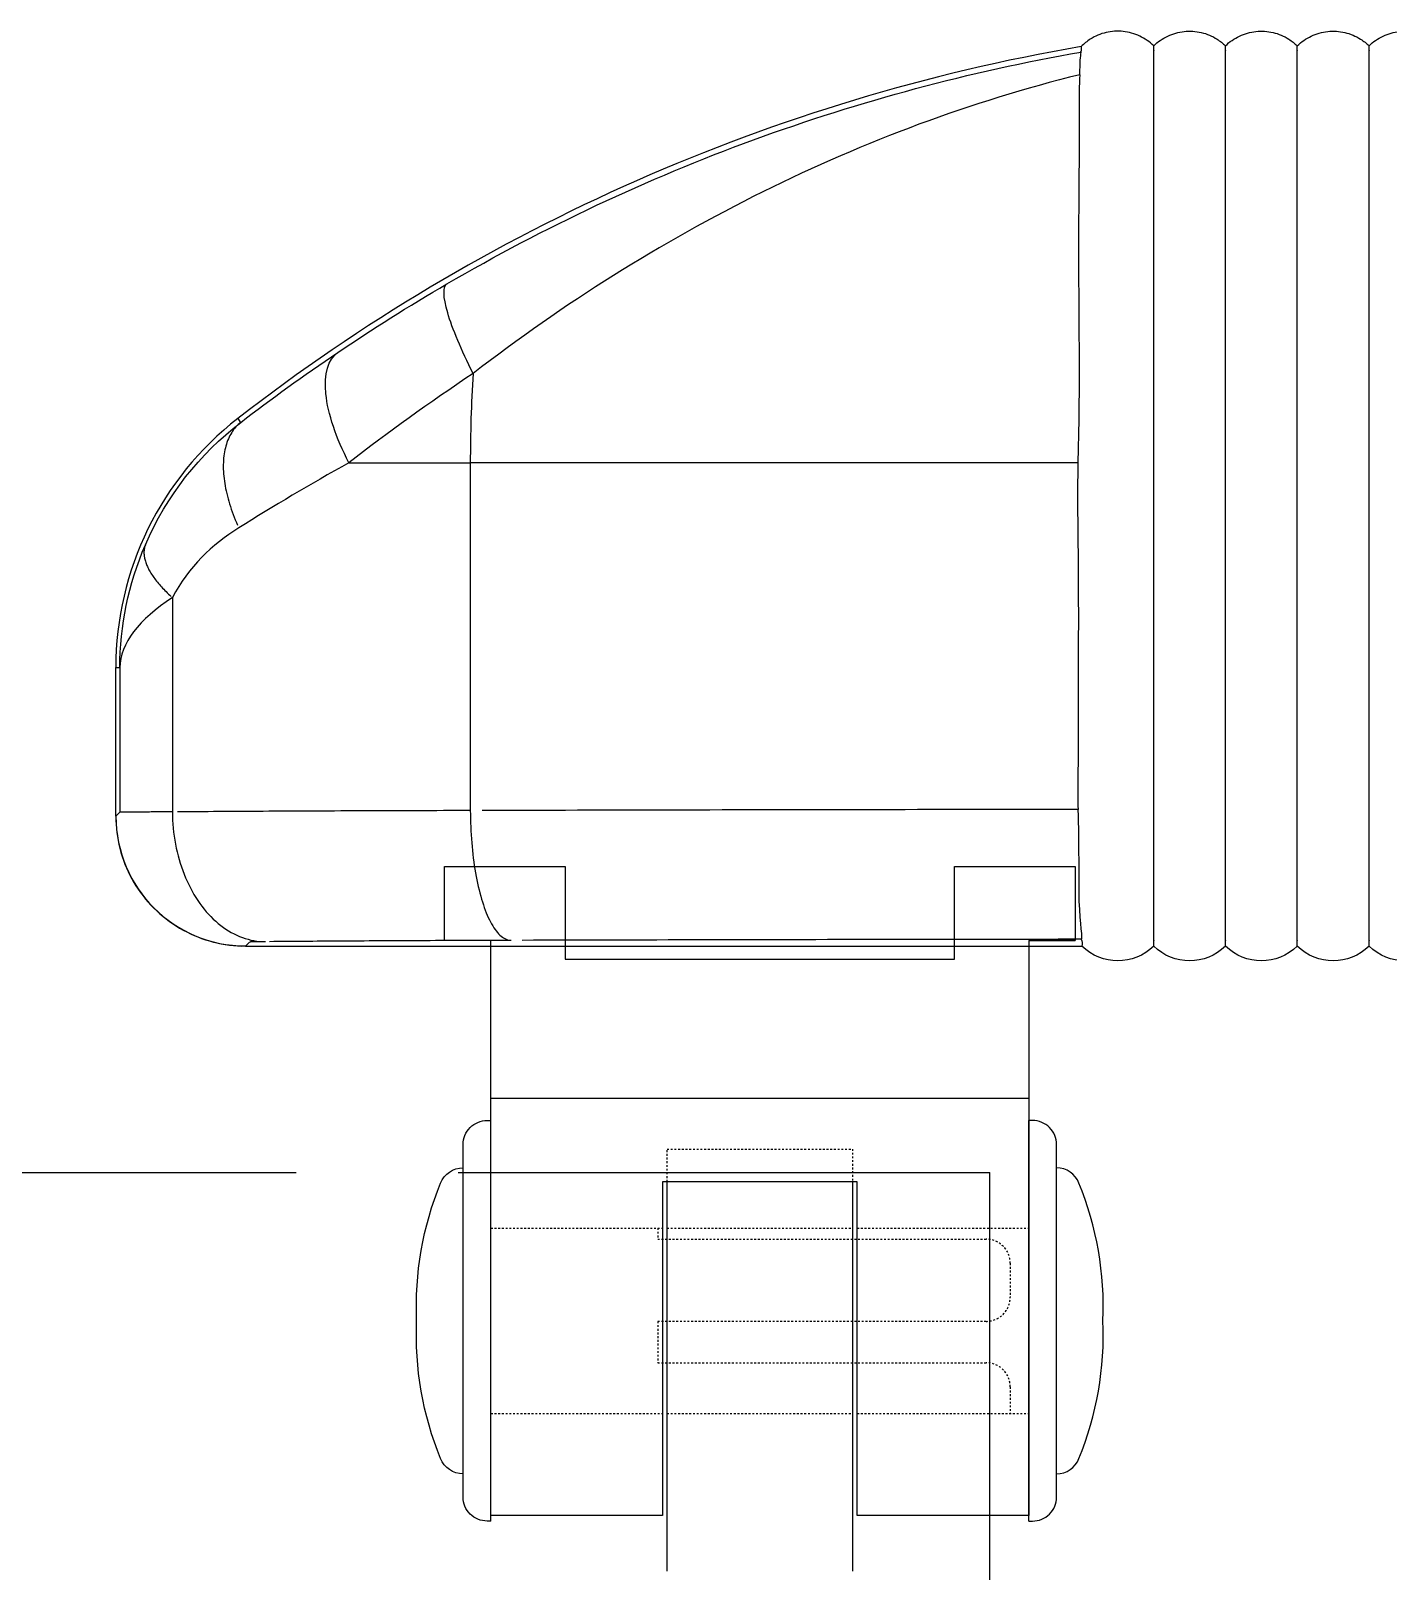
# Model space of a CAD drawing. Header units: millimetres. Extents: x -105683 to 94728, y -31127 to 151123.
# Drawn here: x 66250.8 to 66324, y -1806.5 to -1723.4 of the extents above; entities that cross this region are included whole.
import ezdxf

# ---------------------------------------------------------------- set-up
doc = ezdxf.new("R2010")
doc.units = ezdxf.units.MM
doc.linetypes.add('xr_plan$0$AXR-B3F$0$HIDDEN', pattern=[0.375, 0.25, -0.125])
doc.layers.add('e-plan', color=9, linetype='Continuous')

# ---------------------------------------------------------------- blocks, each defined once
blk = doc.blocks.new('xr_plan$0$AXR-B3F$0$A$C4A476E5C')
at = {"layer": 'e-plan'}
for points in [[(20.248, 16, 0.306902), (19.43, 17.207, 0.108318), (12, 18.5, 0.10812), (4.57, 17.207, 0.306686), (3.752, 16)], [(22.8, 14.5), (22.8, 14.7, 0.414214), (21.5, 16), (2.5, 16, 0.414214), (1.2, 14.7), (1.2, 14.5)], [(22.8, -14.5), (22.8, -14.7, -0.414214), (21.5, -16), (2.5, -16, -0.414214), (1.2, -14.7), (1.2, -14.5)], [(20.248, -16, -0.306902), (19.43, -17.207, -0.108318), (12, -18.5, -0.10812), (4.57, -17.207, -0.306686), (3.752, -16)]]:
    blk.add_lwpolyline(points, format="xyb", dxfattribs=at)
for points in [[(-8.5, 14.5), (22.5, 14.5), (22.5, 5.25), (4.5, 5.25), (4.5, -5.25), (22.5, -5.25), (22.5, -14.5), (-8.5, -14.5), (-8.5, -17), (-12.5, -17), (-12.5, -10.5), (-7.5, -10.5), (-7.5, 0), (-7.5, 10.5), (-12.5, 10.5), (-12.5, 17), (-8.5, 17), (-8.5, 14.5), (-8.5, 17)], [(0, -14.5), (0, 14.5)], [(22.8, 14.5), (1.2, 14.5)], [(4.5, 5), (25.5, 5)], [(25.5, -5), (4.5, -5)], [(22.8, -14.5), (1.2, -14.5)]]:
    blk.add_lwpolyline(points, dxfattribs=at)
at = {"layer": 'e-plan', "linetype": 'xr_plan$0$AXR-B3F$0$HIDDEN', "ltscale": 0.08}
for points in [[(7.006, 5.25), (7.006, 14.5)], [(17, 5.25), (17, 14.5)], [(4.5, -5), (2.736, -5), (2.736, 5), (4.5, 5)], [(7, -5), (7, 5)], [(17, -5), (17, 5)], [(7.006, -14.5), (7.006, -5.25)], [(17, -14.5), (17, -5.25)]]:
    blk.add_lwpolyline(points, dxfattribs=at)
blk.add_lwpolyline([(7, -5.5), (7.595, -5.5), (7.595, 12.2, -0.414214), (8.895, 13.5), (10.731, 13.5, -0.414214), (12.031, 12.2), (12.031, -5.5), (14.26, -5.5), (14.26, 12.2, -0.414214), (15.56, 13.5), (17, 13.5)], format="xyb", dxfattribs=at)
blk = doc.blocks.new('Xref-지하1층')
at = {"layer": 'e-plan', "linetype": 'Continuous'}
for p, q in [((69799.484, 10158.261), (69799.484, 10139.512)), ((69783.423, 10150.996), (69783.423, 10139.439)), ((69780.371, 10139.204), (69780.371, 10147.22)), ((69780.588, 10147.22), (69780.588, 10139.421)), ((69780.371, 10139.204), (69780.588, 10139.421)), ((69787.588, 10132.422), (69787.37, 10132.204)), ((69787.37, 10132.204), (69832.456, 10132.204))]:
    blk.add_line(p, q, dxfattribs=at)
at = {"layer": 'e-plan'}
for p, q in [((68400, 10120), (69790.103, 10120)), ((69798.827, 10120), (69827.5, 10120)), ((69827.5, 7320), (69827.5, 10120)), ((69827.5, 7320), (69827.5, 10120))]:
    blk.add_line(p, q, dxfattribs=at)
at = {"layer": 'e-plan', "linetype": 'Continuous'}
for points in [[(69787.105, 10160.445, 0), (69787.035, 10160.387, 0), (69786.968, 10160.326, 0), (69786.903, 10160.262, 0), (69786.841, 10160.195, 0), (69786.782, 10160.125, 0), (69786.725, 10160.052, 0), (69786.67, 10159.976, 0), (69786.619, 10159.897, 0), (69786.57, 10159.815, 0), (69786.523, 10159.731, 0), (69786.48, 10159.644, 0), (69786.439, 10159.554, 0), (69786.401, 10159.461, 0), (69786.366, 10159.366, 0), (69786.333, 10159.269, 0), (69786.304, 10159.169, 0), (69786.277, 10159.066, 0), (69786.253, 10158.962, 0), (69786.232, 10158.855, 0), (69786.214, 10158.745, 0), (69786.199, 10158.634, 0), (69786.186, 10158.52, 0), (69786.177, 10158.405, 0), (69786.17, 10158.287, 0), (69786.167, 10158.168, 0), (69786.166, 10158.046, 0), (69786.168, 10157.923, 0), (69786.174, 10157.798, 0), (69786.182, 10157.671, 0), (69786.193, 10157.543, 0), (69786.207, 10157.414, 0), (69786.224, 10157.282, 0), (69786.243, 10157.15, 0), (69786.266, 10157.016, 0), (69786.292, 10156.881, 0), (69786.32, 10156.745, 0), (69786.351, 10156.607, 0), (69786.385, 10156.469, 0), (69786.422, 10156.33, 0), (69786.462, 10156.19, 0), (69786.504, 10156.049, 0), (69786.549, 10155.907, 0), (69786.597, 10155.765, 0), (69786.648, 10155.622, 0), (69786.701, 10155.479, 0), (69786.757, 10155.335, 0), (69786.815, 10155.191, 0), (69786.876, 10155.047, 0), (69786.94, 10154.902, 0)], [(69781.967, 10153.839, 0), (69781.95, 10153.796, 0), (69781.936, 10153.752, 0), (69781.923, 10153.707, 0), (69781.913, 10153.662, 0), (69781.904, 10153.615, 0), (69781.897, 10153.569, 0), (69781.892, 10153.521, 0), (69781.889, 10153.473, 0), (69781.888, 10153.423, 0), (69781.889, 10153.374, 0), (69781.892, 10153.323, 0), (69781.896, 10153.272, 0), (69781.903, 10153.22, 0), (69781.911, 10153.168, 0), (69781.922, 10153.115, 0), (69781.934, 10153.061, 0), (69781.948, 10153.007, 0), (69781.964, 10152.952, 0), (69781.982, 10152.897, 0), (69782.002, 10152.841, 0), (69782.023, 10152.785, 0), (69782.047, 10152.728, 0), (69782.072, 10152.67, 0), (69782.099, 10152.613, 0), (69782.129, 10152.554, 0), (69782.16, 10152.495, 0), (69782.192, 10152.436, 0), (69782.227, 10152.377, 0), (69782.263, 10152.317, 0), (69782.301, 10152.256, 0), (69782.341, 10152.195, 0), (69782.383, 10152.134, 0), (69782.427, 10152.073, 0), (69782.472, 10152.011, 0), (69782.519, 10151.949, 0), (69782.568, 10151.887, 0), (69782.618, 10151.824, 0), (69782.67, 10151.761, 0), (69782.724, 10151.698, 0), (69782.78, 10151.635, 0), (69782.837, 10151.572, 0), (69782.896, 10151.508, 0), (69782.956, 10151.445, 0), (69783.018, 10151.381, 0), (69783.082, 10151.317, 0), (69783.147, 10151.253, 0), (69783.214, 10151.189, 0), (69783.282, 10151.125, 0), (69783.352, 10151.06, 0)], [(69780.371, 10139.204, 0), (69780.374, 10138.984, 0), (69780.384, 10138.765, 0), (69780.402, 10138.545, 0), (69780.426, 10138.327, 0), (69780.457, 10138.109, 0), (69780.495, 10137.892, 0), (69780.539, 10137.677, 0), (69780.591, 10137.463, 0), (69780.649, 10137.251, 0), (69780.713, 10137.041, 0), (69780.784, 10136.833, 0), (69780.862, 10136.627, 0), (69780.946, 10136.424, 0), (69781.037, 10136.224, 0), (69781.134, 10136.026, 0), (69781.236, 10135.832, 0), (69781.345, 10135.641, 0), (69781.46, 10135.453, 0), (69781.581, 10135.27, 0), (69781.707, 10135.09, 0), (69781.839, 10134.914, 0), (69781.977, 10134.742, 0), (69782.12, 10134.575, 0), (69782.268, 10134.412, 0), (69782.421, 10134.254, 0), (69782.579, 10134.101, 0), (69782.741, 10133.953, 0), (69782.909, 10133.811, 0), (69783.08, 10133.673, 0), (69783.256, 10133.541, 0), (69783.436, 10133.415, 0), (69783.62, 10133.294, 0), (69783.807, 10133.179, 0), (69783.998, 10133.07, 0), (69784.193, 10132.967, 0), (69784.39, 10132.871, 0), (69784.59, 10132.78, 0), (69784.794, 10132.696, 0), (69784.999, 10132.618, 0), (69785.207, 10132.547, 0), (69785.417, 10132.482, 0), (69785.63, 10132.424, 0), (69785.843, 10132.373, 0), (69786.059, 10132.328, 0), (69786.275, 10132.291, 0), (69786.493, 10132.26, 0), (69786.712, 10132.235, 0), (69786.931, 10132.218, 0), (69787.151, 10132.208, 0)], [(69783.423, 10139.439, 0), (69783.318, 10139.439, 0), (69783.214, 10139.439, 0), (69783.111, 10139.439, 0), (69783.011, 10139.438, 0), (69782.912, 10139.438, 0), (69782.815, 10139.438, 0), (69782.72, 10139.437, 0), (69782.627, 10139.437, 0), (69782.535, 10139.437, 0), (69782.446, 10139.436, 0), (69782.358, 10139.436, 0), (69782.272, 10139.436, 0), (69782.188, 10139.435, 0), (69782.106, 10139.435, 0), (69782.027, 10139.435, 0), (69781.949, 10139.434, 0), (69781.873, 10139.434, 0), (69781.799, 10139.434, 0), (69781.727, 10139.433, 0), (69781.657, 10139.433, 0), (69781.59, 10139.433, 0), (69781.524, 10139.432, 0), (69781.461, 10139.432, 0), (69781.399, 10139.432, 0), (69781.34, 10139.431, 0), (69781.283, 10139.431, 0), (69781.228, 10139.43, 0), (69781.176, 10139.43, 0), (69781.125, 10139.43, 0), (69781.077, 10139.429, 0), (69781.031, 10139.429, 0), (69780.987, 10139.429, 0), (69780.945, 10139.428, 0), (69780.906, 10139.428, 0), (69780.869, 10139.427, 0), (69780.834, 10139.427, 0), (69780.802, 10139.427, 0), (69780.771, 10139.426, 0), (69780.743, 10139.426, 0), (69780.718, 10139.425, 0), (69780.694, 10139.425, 0), (69780.673, 10139.425, 0), (69780.654, 10139.424, 0), (69780.638, 10139.424, 0), (69780.624, 10139.423, 0), (69780.612, 10139.423, 0), (69780.603, 10139.423, 0), (69780.595, 10139.422, 0), (69780.591, 10139.422, 0)], [(69783.423, 10139.439, 0), (69783.427, 10139.22, 0), (69783.435, 10139.002, 0), (69783.448, 10138.783, 0), (69783.466, 10138.566, 0), (69783.489, 10138.349, 0), (69783.517, 10138.133, 0), (69783.55, 10137.918, 0), (69783.587, 10137.705, 0), (69783.629, 10137.494, 0), (69783.676, 10137.285, 0), (69783.728, 10137.077, 0), (69783.784, 10136.872, 0), (69783.845, 10136.67, 0), (69783.91, 10136.47, 0), (69783.98, 10136.273, 0), (69784.054, 10136.079, 0), (69784.132, 10135.889, 0), (69784.214, 10135.702, 0), (69784.301, 10135.518, 0), (69784.392, 10135.339, 0), (69784.486, 10135.163, 0), (69784.585, 10134.992, 0), (69784.687, 10134.825, 0), (69784.793, 10134.663, 0), (69784.903, 10134.505, 0), (69785.016, 10134.352, 0), (69785.132, 10134.204, 0), (69785.252, 10134.061, 0), (69785.375, 10133.924, 0), (69785.5, 10133.792, 0), (69785.629, 10133.665, 0), (69785.76, 10133.544, 0), (69785.894, 10133.429, 0), (69786.031, 10133.319, 0), (69786.17, 10133.216, 0), (69786.311, 10133.119, 0), (69786.454, 10133.028, 0), (69786.599, 10132.943, 0), (69786.746, 10132.865, 0), (69786.894, 10132.793, 0), (69787.044, 10132.727, 0), (69787.196, 10132.669, 0), (69787.348, 10132.616, 0), (69787.502, 10132.571, 0), (69787.657, 10132.532, 0), (69787.812, 10132.5, 0), (69787.968, 10132.475, 0), (69788.125, 10132.456, 0), (69788.281, 10132.445, 0)], [(69799.484, 10139.512, 0), (69799.122, 10139.511, 0), (69798.76, 10139.51, 0), (69798.4, 10139.509, 0), (69798.041, 10139.508, 0), (69797.684, 10139.507, 0), (69797.327, 10139.506, 0), (69796.972, 10139.505, 0), (69796.619, 10139.504, 0), (69796.266, 10139.503, 0), (69795.916, 10139.502, 0), (69795.566, 10139.501, 0), (69795.219, 10139.5, 0), (69794.872, 10139.499, 0), (69794.528, 10139.497, 0), (69794.185, 10139.496, 0), (69793.843, 10139.495, 0), (69793.504, 10139.494, 0), (69793.166, 10139.492, 0), (69792.829, 10139.491, 0), (69792.495, 10139.49, 0), (69792.162, 10139.488, 0), (69791.831, 10139.487, 0), (69791.502, 10139.486, 0), (69791.175, 10139.484, 0), (69790.849, 10139.483, 0), (69790.526, 10139.481, 0), (69790.205, 10139.48, 0), (69789.885, 10139.478, 0), (69789.568, 10139.477, 0), (69789.253, 10139.475, 0), (69788.94, 10139.473, 0), (69788.629, 10139.472, 0), (69788.32, 10139.47, 0), (69788.013, 10139.469, 0), (69787.708, 10139.467, 0), (69787.406, 10139.465, 0), (69787.106, 10139.464, 0), (69786.808, 10139.462, 0), (69786.513, 10139.46, 0), (69786.22, 10139.458, 0), (69785.929, 10139.456, 0), (69785.641, 10139.455, 0), (69785.355, 10139.453, 0), (69785.071, 10139.451, 0), (69784.79, 10139.449, 0), (69784.512, 10139.447, 0), (69784.236, 10139.445, 0), (69783.962, 10139.443, 0), (69783.692, 10139.441, 0)], [(69799.484, 10139.512, 0), (69799.486, 10139.293, 0), (69799.49, 10139.075, 0), (69799.496, 10138.857, 0), (69799.504, 10138.639, 0), (69799.514, 10138.423, 0), (69799.526, 10138.207, 0), (69799.541, 10137.993, 0), (69799.557, 10137.78, 0), (69799.576, 10137.569, 0), (69799.597, 10137.36, 0), (69799.619, 10137.153, 0), (69799.644, 10136.948, 0), (69799.671, 10136.746, 0), (69799.7, 10136.546, 0), (69799.73, 10136.35, 0), (69799.763, 10136.156, 0), (69799.797, 10135.966, 0), (69799.834, 10135.779, 0), (69799.872, 10135.596, 0), (69799.912, 10135.416, 0), (69799.953, 10135.241, 0), (69799.997, 10135.07, 0), (69800.042, 10134.903, 0), (69800.088, 10134.74, 0), (69800.136, 10134.583, 0), (69800.186, 10134.43, 0), (69800.237, 10134.282, 0), (69800.29, 10134.139, 0), (69800.344, 10134.002, 0), (69800.399, 10133.869, 0), (69800.455, 10133.743, 0), (69800.513, 10133.622, 0), (69800.572, 10133.506, 0), (69800.632, 10133.397, 0), (69800.693, 10133.293, 0), (69800.755, 10133.196, 0), (69800.818, 10133.105, 0), (69800.881, 10133.02, 0), (69800.946, 10132.941, 0), (69801.011, 10132.869, 0), (69801.077, 10132.803, 0), (69801.143, 10132.744, 0), (69801.21, 10132.692, 0), (69801.278, 10132.646, 0), (69801.346, 10132.606, 0), (69801.414, 10132.574, 0), (69801.482, 10132.548, 0), (69801.551, 10132.529, 0), (69801.62, 10132.517, 0)], [(69832.251, 10139.572, 0), (69831.583, 10139.571, 0), (69830.916, 10139.57, 0), (69830.249, 10139.57, 0), (69829.582, 10139.569, 0), (69828.915, 10139.568, 0), (69828.249, 10139.568, 0), (69827.584, 10139.567, 0), (69826.918, 10139.566, 0), (69826.253, 10139.565, 0), (69825.589, 10139.564, 0), (69824.925, 10139.564, 0), (69824.261, 10139.563, 0), (69823.598, 10139.562, 0), (69822.935, 10139.561, 0), (69822.273, 10139.56, 0), (69821.611, 10139.559, 0), (69820.95, 10139.558, 0), (69820.289, 10139.557, 0), (69819.629, 10139.556, 0), (69818.969, 10139.555, 0), (69818.31, 10139.554, 0), (69817.652, 10139.553, 0), (69816.994, 10139.551, 0), (69816.336, 10139.55, 0), (69815.679, 10139.549, 0), (69815.023, 10139.548, 0), (69814.368, 10139.547, 0), (69813.713, 10139.545, 0), (69813.058, 10139.544, 0), (69812.405, 10139.543, 0), (69811.751, 10139.541, 0), (69811.099, 10139.54, 0), (69810.447, 10139.539, 0), (69809.796, 10139.537, 0), (69809.146, 10139.536, 0), (69808.497, 10139.534, 0), (69807.848, 10139.533, 0), (69807.2, 10139.531, 0), (69806.552, 10139.53, 0), (69805.906, 10139.528, 0), (69805.26, 10139.527, 0), (69804.615, 10139.525, 0), (69803.971, 10139.524, 0), (69803.327, 10139.522, 0), (69802.685, 10139.52, 0), (69802.043, 10139.519, 0), (69801.402, 10139.517, 0), (69800.762, 10139.515, 0), (69800.123, 10139.514, 0)], [(69788.438, 10132.44, 0), (69788.407, 10132.439, 0), (69788.375, 10132.439, 0), (69788.345, 10132.439, 0), (69788.315, 10132.439, 0), (69788.285, 10132.438, 0), (69788.256, 10132.438, 0), (69788.227, 10132.438, 0), (69788.199, 10132.437, 0), (69788.172, 10132.437, 0), (69788.145, 10132.437, 0), (69788.119, 10132.436, 0), (69788.093, 10132.436, 0), (69788.068, 10132.436, 0), (69788.043, 10132.435, 0), (69788.019, 10132.435, 0), (69787.996, 10132.435, 0), (69787.973, 10132.434, 0), (69787.951, 10132.434, 0), (69787.93, 10132.434, 0), (69787.909, 10132.433, 0), (69787.888, 10132.433, 0), (69787.869, 10132.433, 0), (69787.85, 10132.432, 0), (69787.831, 10132.432, 0), (69787.813, 10132.431, 0), (69787.796, 10132.431, 0), (69787.78, 10132.431, 0), (69787.764, 10132.43, 0), (69787.749, 10132.43, 0), (69787.734, 10132.43, 0), (69787.721, 10132.429, 0), (69787.707, 10132.429, 0), (69787.695, 10132.428, 0), (69787.683, 10132.428, 0), (69787.672, 10132.428, 0), (69787.662, 10132.427, 0), (69787.652, 10132.427, 0), (69787.643, 10132.426, 0), (69787.634, 10132.426, 0), (69787.627, 10132.426, 0), (69787.62, 10132.425, 0), (69787.613, 10132.425, 0), (69787.608, 10132.425, 0), (69787.603, 10132.424, 0), (69787.599, 10132.424, 0), (69787.595, 10132.423, 0), (69787.592, 10132.423, 0), (69787.59, 10132.423, 0), (69787.589, 10132.422, 0)], [(69801.689, 10132.512, 0), (69801.39, 10132.511, 0), (69801.091, 10132.51, 0), (69800.794, 10132.509, 0), (69800.498, 10132.509, 0), (69800.203, 10132.508, 0), (69799.909, 10132.507, 0), (69799.616, 10132.506, 0), (69799.324, 10132.504, 0), (69799.034, 10132.503, 0), (69798.745, 10132.502, 0), (69798.456, 10132.501, 0), (69798.169, 10132.5, 0), (69797.884, 10132.499, 0), (69797.6, 10132.498, 0), (69797.317, 10132.496, 0), (69797.035, 10132.495, 0), (69796.755, 10132.494, 0), (69796.476, 10132.493, 0), (69796.198, 10132.491, 0), (69795.922, 10132.49, 0), (69795.648, 10132.489, 0), (69795.375, 10132.487, 0), (69795.103, 10132.486, 0), (69794.833, 10132.484, 0), (69794.565, 10132.483, 0), (69794.298, 10132.481, 0), (69794.033, 10132.48, 0), (69793.77, 10132.478, 0), (69793.508, 10132.477, 0), (69793.248, 10132.475, 0), (69792.989, 10132.474, 0), (69792.733, 10132.472, 0), (69792.478, 10132.471, 0), (69792.225, 10132.469, 0), (69791.974, 10132.467, 0), (69791.724, 10132.466, 0), (69791.477, 10132.464, 0), (69791.231, 10132.462, 0), (69790.987, 10132.46, 0), (69790.746, 10132.459, 0), (69790.506, 10132.457, 0), (69790.268, 10132.455, 0), (69790.032, 10132.453, 0), (69789.798, 10132.451, 0), (69789.566, 10132.449, 0), (69789.336, 10132.448, 0), (69789.109, 10132.446, 0), (69788.883, 10132.444, 0), (69788.66, 10132.442, 0)], [(69832.428, 10132.571, 0), (69831.801, 10132.571, 0), (69831.175, 10132.57, 0), (69830.549, 10132.569, 0), (69829.924, 10132.569, 0), (69829.299, 10132.568, 0), (69828.674, 10132.567, 0), (69828.049, 10132.566, 0), (69827.425, 10132.566, 0), (69826.802, 10132.565, 0), (69826.178, 10132.564, 0), (69825.555, 10132.563, 0), (69824.933, 10132.562, 0), (69824.311, 10132.561, 0), (69823.689, 10132.56, 0), (69823.068, 10132.559, 0), (69822.447, 10132.559, 0), (69821.827, 10132.558, 0), (69821.207, 10132.556, 0), (69820.588, 10132.555, 0), (69819.969, 10132.554, 0), (69819.351, 10132.553, 0), (69818.733, 10132.552, 0), (69818.116, 10132.551, 0), (69817.499, 10132.55, 0), (69816.883, 10132.549, 0), (69816.268, 10132.548, 0), (69815.653, 10132.546, 0), (69815.038, 10132.545, 0), (69814.424, 10132.544, 0), (69813.811, 10132.543, 0), (69813.198, 10132.541, 0), (69812.586, 10132.54, 0), (69811.975, 10132.539, 0), (69811.364, 10132.537, 0), (69810.754, 10132.536, 0), (69810.145, 10132.534, 0), (69809.536, 10132.533, 0), (69808.928, 10132.531, 0), (69808.321, 10132.53, 0), (69807.714, 10132.528, 0), (69807.108, 10132.527, 0), (69806.503, 10132.525, 0), (69805.899, 10132.524, 0), (69805.295, 10132.522, 0), (69804.692, 10132.521, 0), (69804.09, 10132.519, 0), (69803.488, 10132.517, 0), (69802.888, 10132.516, 0), (69802.288, 10132.514, 0)]]:
    blk.add_polyline3d(points, dxfattribs=at)
for centre, radius, start, end in [((69849.871, 10079.584), 102.62, 99.78968, 127.8193), ((69797.371, 10147.22), 17, 127.8193, 180)]:
    blk.add_arc(centre, radius, start, end, dxfattribs=at)
at = {"layer": 'e-plan', "linetype": 'Continuous', "extrusion": (0.008726, 0.008726, 0.999924)}
blk.add_arc((69784.714, 10133.504, 698.154), 7, 180, 269.99564, dxfattribs=at)
at = {"layer": 'e-plan', "linetype": 'Continuous', "extrusion": (-1e-16, 2.22045e-32, -1)}
for centre in [(-69834.391, 10134.158), (-69838.261, 10134.158), (-69842.131, 10134.158), (-69846.001, 10134.158), (-69849.871, 10134.158)]:
    blk.add_arc(centre, 2.75, 225.28052, 314.71948, dxfattribs=at)
at = {"layer": 'e-plan', "linetype": 'Continuous'}
for points, knots in [([(69836.326, 10180.744), (69836.107, 10180.961), (69835.848, 10181.142), (69835.57, 10181.274), (69835.292, 10181.406), (69834.987, 10181.492), (69834.681, 10181.525), (69834.375, 10181.557), (69834.059, 10181.537), (69833.759, 10181.467), (69833.46, 10181.396), (69833.168, 10181.273), (69832.909, 10181.107), (69832.733, 10180.994), (69832.568, 10180.86), (69832.422, 10180.71)], [0, 0, 0, 0, 0.213706, 0.213706, 0.213706, 0.427411, 0.427411, 0.427411, 0.641117, 0.641117, 0.641117, 0.854822, 0.854822, 0.854822, 1, 1, 1, 1]), ([(69836.326, 10180.744), (69836.544, 10180.961), (69836.803, 10181.142), (69837.082, 10181.274), (69837.36, 10181.406), (69837.664, 10181.492), (69837.97, 10181.525), (69838.276, 10181.557), (69838.592, 10181.537), (69838.892, 10181.467), (69839.191, 10181.396), (69839.483, 10181.273), (69839.742, 10181.107), (69839.905, 10181.002), (69840.058, 10180.88), (69840.196, 10180.744)], [0, 0, 0, 0, 0.216293, 0.216293, 0.216293, 0.432586, 0.432586, 0.432586, 0.648879, 0.648879, 0.648879, 0.865171, 0.865171, 0.865171, 1, 1, 1, 1]), ([(69840.196, 10180.744), (69840.414, 10180.961), (69840.673, 10181.142), (69840.952, 10181.274), (69841.23, 10181.406), (69841.534, 10181.492), (69841.84, 10181.525), (69842.146, 10181.557), (69842.462, 10181.537), (69842.762, 10181.467), (69843.061, 10181.396), (69843.353, 10181.273), (69843.612, 10181.107), (69843.775, 10181.002), (69843.928, 10180.88), (69844.066, 10180.744)], [0, 0, 0, 0, 0.216293, 0.216293, 0.216293, 0.432586, 0.432586, 0.432586, 0.648879, 0.648879, 0.648879, 0.865171, 0.865171, 0.865171, 1, 1, 1, 1]), ([(69844.066, 10180.744), (69844.284, 10180.961), (69844.543, 10181.142), (69844.822, 10181.274), (69845.1, 10181.406), (69845.404, 10181.492), (69845.71, 10181.525), (69846.016, 10181.557), (69846.332, 10181.537), (69846.632, 10181.467), (69846.931, 10181.396), (69847.223, 10181.273), (69847.482, 10181.107), (69847.645, 10181.002), (69847.798, 10180.88), (69847.936, 10180.744)], [0, 0, 0, 0, 0.216293, 0.216293, 0.216293, 0.432586, 0.432586, 0.432586, 0.648879, 0.648879, 0.648879, 0.865171, 0.865171, 0.865171, 1, 1, 1, 1]), ([(69847.936, 10180.744), (69848.154, 10180.961), (69848.413, 10181.142), (69848.692, 10181.274), (69848.97, 10181.406), (69849.274, 10181.492), (69849.58, 10181.525), (69849.886, 10181.557), (69850.202, 10181.537), (69850.502, 10181.467), (69850.801, 10181.396), (69851.093, 10181.273), (69851.352, 10181.107), (69851.515, 10181.002), (69851.668, 10180.88), (69851.806, 10180.744)], [0, 0, 0, 0, 0.216293, 0.216293, 0.216293, 0.432586, 0.432586, 0.432586, 0.648879, 0.648879, 0.648879, 0.865171, 0.865171, 0.865171, 1, 1, 1, 1]), ([(69798.223, 10167.909), (69803.475, 10170.969), (69808.986, 10173.566), (69820.518, 10177.786), (69826.411, 10179.362), (69832.399, 10180.408)], [0, 0, 0, 0, 0.5, 0.5, 1, 1, 1, 1]), ([(69832.338, 10179.188), (69832.361, 10179.577), (69832.354, 10179.873), (69832.393, 10180.29), (69832.43, 10180.407), (69832.399, 10180.408)], [0, 0, 0, 0, 0.5, 0.5, 1, 1, 1, 1]), ([(69832.422, 10180.71), (69832.422, 10180.694), (69832.421, 10180.678), (69832.421, 10180.661), (69832.419, 10180.597), (69832.427, 10180.533), (69832.41, 10180.466), (69832.406, 10180.45), (69832.398, 10180.433), (69832.384, 10180.415), (69832.381, 10180.411), (69832.383, 10180.408), (69832.399, 10180.408)], [0, 0, 0, 0, 0.162261, 0.162261, 0.162261, 0.811304, 0.811304, 0.811304, 0.966807, 0.966807, 0.966807, 1, 1, 1, 1]), ([(69836.326, 10132.204), (69836.326, 10132.302), (69836.326, 10132.441), (69836.326, 10132.507), (69836.326, 10132.531), (69836.326, 10132.467), (69836.326, 10133.371), (69836.326, 10136.257), (69836.326, 10139.028), (69836.326, 10141.844), (69836.326, 10146.757), (69836.326, 10152.378), (69836.326, 10157.998), (69836.326, 10163.614), (69836.326, 10170.381), (69836.326, 10175.405), (69836.326, 10178.126), (69836.326, 10179.147), (69836.326, 10179.824), (69836.326, 10180.308), (69836.326, 10180.509), (69836.326, 10180.477), (69836.326, 10180.504), (69836.326, 10180.533), (69836.326, 10180.623), (69836.326, 10180.695), (69836.326, 10180.744)], [0, 0, 0, 0, 0.25, 0.28125, 0.296875, 0.3125, 0.34375, 0.375, 0.390625, 0.40625, 0.4375, 0.5, 0.53125, 0.5625, 0.625, 0.6875, 0.703125, 0.71875, 0.726563, 0.734375, 0.75, 0.765625, 0.78125, 0.8125, 0.875, 1, 1, 1, 1]), ([(69840.196, 10132.204), (69840.196, 10132.302), (69840.196, 10132.441), (69840.196, 10132.507), (69840.196, 10132.531), (69840.196, 10132.467), (69840.196, 10133.371), (69840.196, 10136.257), (69840.196, 10139.028), (69840.196, 10141.844), (69840.196, 10146.757), (69840.196, 10152.378), (69840.196, 10157.998), (69840.196, 10163.614), (69840.196, 10170.381), (69840.196, 10175.405), (69840.196, 10178.126), (69840.196, 10179.147), (69840.196, 10179.824), (69840.196, 10180.308), (69840.196, 10180.509), (69840.196, 10180.477), (69840.196, 10180.504), (69840.196, 10180.533), (69840.196, 10180.623), (69840.196, 10180.695), (69840.196, 10180.744)], [0, 0, 0, 0, 0.25, 0.28125, 0.296875, 0.3125, 0.34375, 0.375, 0.390625, 0.40625, 0.4375, 0.5, 0.53125, 0.5625, 0.625, 0.6875, 0.703125, 0.71875, 0.726563, 0.734375, 0.75, 0.765625, 0.78125, 0.8125, 0.875, 1, 1, 1, 1]), ([(69844.066, 10132.204), (69844.066, 10132.302), (69844.066, 10132.441), (69844.066, 10132.507), (69844.066, 10132.531), (69844.066, 10132.467), (69844.066, 10133.371), (69844.066, 10136.257), (69844.066, 10139.028), (69844.066, 10141.844), (69844.066, 10146.757), (69844.066, 10152.378), (69844.066, 10157.998), (69844.066, 10163.614), (69844.066, 10170.381), (69844.066, 10175.405), (69844.066, 10178.126), (69844.066, 10179.147), (69844.066, 10179.824), (69844.066, 10180.308), (69844.066, 10180.509), (69844.066, 10180.477), (69844.066, 10180.504), (69844.066, 10180.533), (69844.066, 10180.623), (69844.066, 10180.695), (69844.066, 10180.744)], [0, 0, 0, 0, 0.25, 0.28125, 0.296875, 0.3125, 0.34375, 0.375, 0.390625, 0.40625, 0.4375, 0.5, 0.53125, 0.5625, 0.625, 0.6875, 0.703125, 0.71875, 0.726563, 0.734375, 0.75, 0.765625, 0.78125, 0.8125, 0.875, 1, 1, 1, 1]), ([(69847.936, 10132.204), (69847.936, 10132.302), (69847.936, 10132.441), (69847.936, 10132.507), (69847.936, 10132.531), (69847.936, 10132.467), (69847.936, 10133.371), (69847.936, 10136.257), (69847.936, 10139.028), (69847.936, 10141.844), (69847.936, 10146.757), (69847.936, 10152.378), (69847.936, 10157.998), (69847.936, 10163.614), (69847.936, 10170.381), (69847.936, 10175.405), (69847.936, 10178.126), (69847.936, 10179.147), (69847.936, 10179.824), (69847.936, 10180.308), (69847.936, 10180.509), (69847.936, 10180.477), (69847.936, 10180.504), (69847.936, 10180.533), (69847.936, 10180.623), (69847.936, 10180.695), (69847.936, 10180.744)], [0, 0, 0, 0, 0.25, 0.28125, 0.296875, 0.3125, 0.34375, 0.375, 0.390625, 0.40625, 0.4375, 0.5, 0.53125, 0.5625, 0.625, 0.6875, 0.703125, 0.71875, 0.726563, 0.734375, 0.75, 0.765625, 0.78125, 0.8125, 0.875, 1, 1, 1, 1]), ([(69832.338, 10179.188), (69826.483, 10177.735), (69820.78, 10175.615), (69809.733, 10170.137), (69804.517, 10166.847), (69799.632, 10163.078)], [0, 0, 0, 0, 0.5, 0.5, 1, 1, 1, 1]), ([(69832.338, 10179.188), (69832.27, 10178.05), (69832.317, 10176.702), (69832.296, 10173.658), (69832.281, 10171.989), (69832.262, 10166.531), (69832.364, 10162.428), (69832.242, 10158.261)], [0, 0, 0, 0, 0.25, 0.25, 0.5, 0.5, 1, 1, 1, 1]), ([(69799.632, 10163.078), (69799, 10164.333), (69798.515, 10165.495), (69798.014, 10167.212), (69797.999, 10167.763), (69798.223, 10167.909)], [0, 0, 0, 0, 0.5, 0.5, 1, 1, 1, 1]), ([(69792.941, 10158.261), (69792.249, 10159.594), (69791.805, 10160.922), (69791.59, 10163.052), (69791.818, 10163.846), (69792.339, 10164.215)], [0, 0, 0, 0, 0.5, 0.5, 1, 1, 1, 1]), ([(69832.245, 10158.261), (69832.192, 10156.439), (69832.242, 10154.616), (69832.255, 10152.794), (69832.27, 10150.562), (69832.261, 10148.329), (69832.257, 10146.097), (69832.256, 10144.981), (69832.257, 10143.864), (69832.254, 10142.748), (69832.25, 10141.689), (69832.206, 10140.63), (69832.251, 10139.572)], [0, 0, 0, 0, 0.292513, 0.292513, 0.292513, 0.650866, 0.650866, 0.650866, 0.830042, 0.830042, 0.830042, 1, 1, 1, 1]), ([(69832.428, 10132.571), (69832.527, 10132.587), (69832.352, 10133.349), (69832.281, 10135.923), (69832.33, 10137.73), (69832.251, 10139.572)], [0, 0, 0, 0, 0.5, 0.5, 1, 1, 1, 1]), ([(69832.428, 10132.571), (69832.381, 10132.564), (69832.422, 10132.556), (69832.437, 10132.541), (69832.435, 10132.533), (69832.441, 10132.51), (69832.448, 10132.495), (69832.461, 10132.449), (69832.464, 10132.418), (69832.466, 10132.327), (69832.456, 10132.266), (69832.456, 10132.204)], [0, 0, 0, 0, 0.0625, 0.0625, 0.125, 0.125, 0.25, 0.25, 0.5, 0.5, 1, 1, 1, 1])]:
    blk.add_open_spline(points, degree=3, knots=knots, dxfattribs=at)
for points in [[(69792.34, 10164.216), (69794.19, 10165.464), (69796.161, 10166.707), (69798.223, 10167.909)], [(69787.105, 10160.445), (69788.751, 10161.71), (69790.494, 10162.971), (69792.339, 10164.215)], [(69799.632, 10163.078), (69797.279, 10161.508), (69795.013, 10159.882), (69792.938, 10158.261)], [(69799.632, 10163.078), (69799.532, 10161.458), (69799.484, 10159.836), (69799.484, 10158.261)], [(69781.967, 10153.839), (69783.119, 10156.506), (69784.887, 10158.735), (69787.105, 10160.445)], [(69786.947, 10160.649), (69786.999, 10160.581), (69787.052, 10160.513), (69787.105, 10160.445)], [(69792.941, 10158.261), (69790.842, 10157.1), (69788.865, 10155.928), (69787.006, 10154.758)], [(69792.939, 10158.261), (69795.03, 10158.261), (69797.224, 10158.261), (69799.484, 10158.261)], [(69832.243, 10158.261), (69821.113, 10158.261), (69810.113, 10158.261), (69799.484, 10158.261)], [(69787.006, 10154.758), (69785.556, 10153.846), (69784.3, 10152.654), (69783.423, 10150.996)], [(69780.588, 10147.22), (69780.594, 10149.463), (69781.052, 10151.721), (69781.967, 10153.839)], [(69783.423, 10150.996), (69781.604, 10149.822), (69780.61, 10148.516), (69780.588, 10147.22)], [(69780.371, 10147.22), (69780.443, 10147.22), (69780.516, 10147.22), (69780.588, 10147.22)]]:
    blk.add_open_spline(points, degree=3, dxfattribs=at)
at = {"layer": 'e-plan', "rotation": 270}
blk.add_blockref('xr_plan$0$AXR-B3F$0$A$C4A476E5C', (69815.09, 10124), dxfattribs=at)

msp = doc.modelspace()

# ---------------------------------------------------------------- block references
at = {"layer": 'e-plan'}
msp.add_blockref('Xref-지하1층', (-3525, -11905), dxfattribs=at)

doc.saveas('drawing.dxf')
